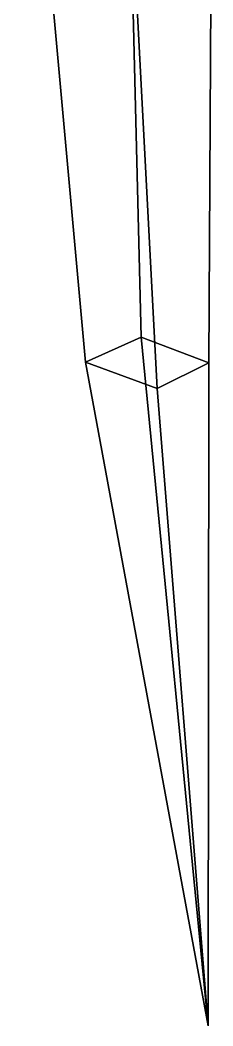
# Model space of a CAD drawing. Extents: x -4.4 to 4.5, y -7.1 to 3.1.
# Drawn here: x -0.344 to 0.319, y -7.113 to -3.653 of the extents above; entities that cross this region are included whole.
import ezdxf

# ---------------------------------------------------------------- set-up
doc = ezdxf.new("R2010")
doc.units = 0

msp = doc.modelspace()

# ---------------------------------------------------------------- linework, layer by layer
for points in [[(-0.011, -2.2845, -3.0282), (0.1277, -4.9205, -2.0906), (-0.1188, -4.8295, -1.9727), (-0.3439, -2.3574, -2.733)], [(0.3188, -2.323, -2.704), (0.3044, -4.8317, -1.9474), (0.1277, -4.9205, -2.0906), (-0.011, -2.2845, -3.0282)], [(0.0145, -2.4161, -2.3248), (0.0718, -4.7432, -1.8252), (0.3044, -4.8317, -1.9474), (0.3188, -2.323, -2.704)], [(0.0718, -4.7432, -1.8252), (0.0145, -2.4161, -2.3248), (-0.3439, -2.3574, -2.733), (-0.1188, -4.8295, -1.9727)], [(0.3023, -7.1129, -0.3171), (0.0718, -4.7432, -1.8252), (-0.1188, -4.8295, -1.9727)], [(0.3044, -4.8317, -1.9474), (0.0718, -4.7432, -1.8252), (0.3023, -7.1129, -0.3171)], [(0.3023, -7.1129, -0.3171), (-0.1188, -4.8295, -1.9727), (0.1277, -4.9205, -2.0906)], [(0.3044, -4.8317, -1.9474), (0.3023, -7.1129, -0.3171), (0.1277, -4.9205, -2.0906)]]:
    msp.add_3dface(points)

doc.saveas('drawing.dxf')
